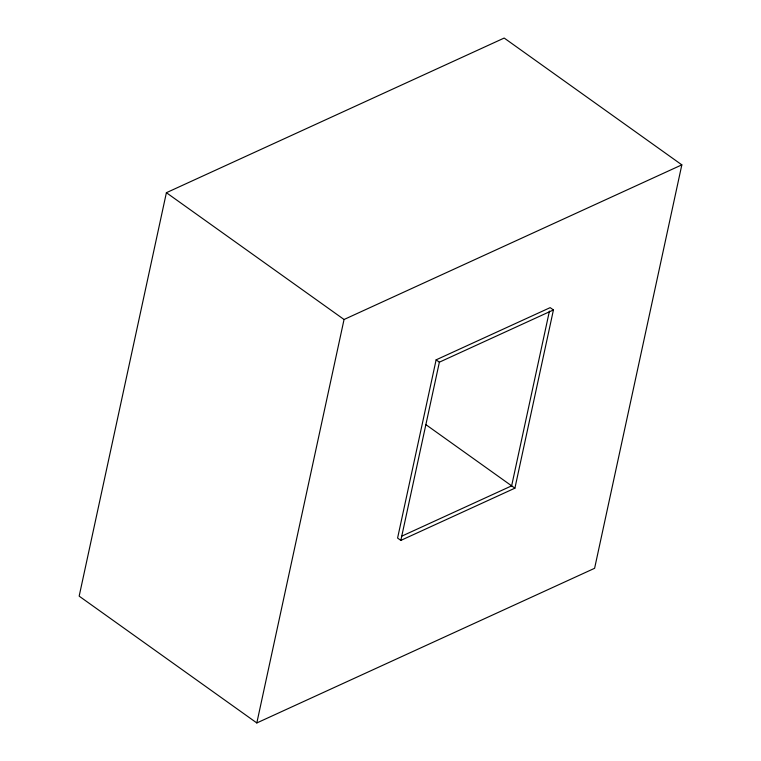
<?xml version="1.0" encoding="UTF-8"?>
<svg xmlns="http://www.w3.org/2000/svg" width="761" height="761" viewBox="0 0 761 761"><rect width="100%" height="100%" fill="white"/><g stroke="black" fill="none" stroke-linecap="round" stroke-linejoin="round"><path stroke-width="1.14" d="M166.393 192.704L79.163 596.148L256.818 722.95L594.607 568.296L681.837 164.852L504.182 38.05L166.393 192.704L344.048 319.496L681.837 164.852M256.818 722.95L344.048 319.496M436.12 359.848L397.584 538.075L400.838 540.396L514.902 488.172L553.428 309.955L550.174 307.634L436.12 359.848L439.373 362.179L553.428 309.955M400.838 540.396L439.373 362.179M549.423 311.106L511.639 485.851L401.884 536.096M425.713 424.514L514.902 488.172"/></g></svg>
